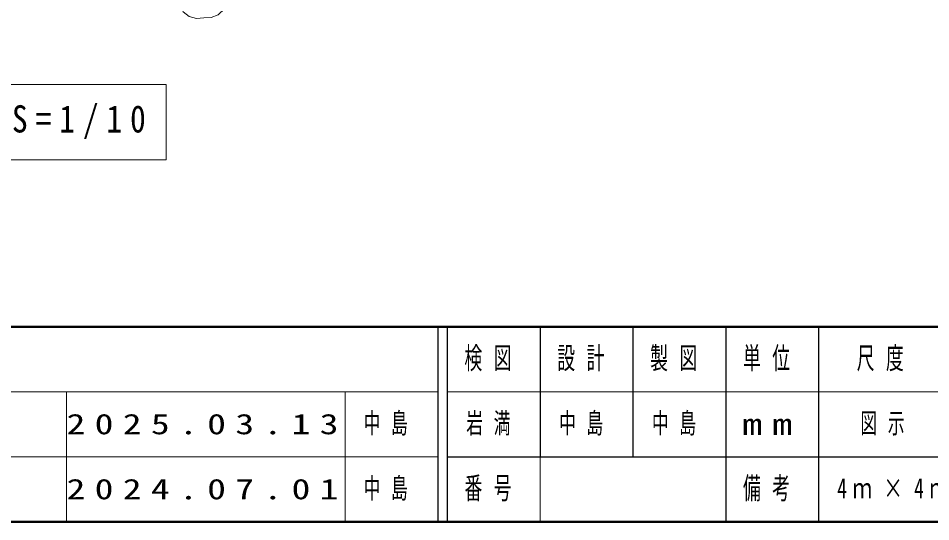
# Model space of a CAD drawing. Units: millimetres on the paper. Extents: x -385 to 0, y -594 to 267.
# Drawn here: x -288.7 to -190.4, y -297 to -242.8 of the extents above; entities that cross this region are included whole.
import ezdxf

# ---------------------------------------------------------------- set-up
doc = ezdxf.new("R2010")
doc.units = ezdxf.units.MM
doc.layers.add('1_10', color=7, linetype='Continuous', lineweight=25)
doc.layers.add('LY_3', color=7, linetype='Continuous', lineweight=13)
doc.layers.add('LY_4', color=7, linetype='Continuous')
doc.styles.add('ＭＳ ゴシック', font='')
doc.styles.get('ＭＳ ゴシック').set_extended_font_data('MS Gothic')

msp = doc.modelspace()

# ---------------------------------------------------------------- linework, layer by layer
at = {"layer": '1_10', "lineweight": 13}
for p, q in [((-272.787, -249.917), (-331.587, -249.917)), ((-272.787, -258.051), (-272.787, -249.917)), ((-331.587, -258.051), (-272.787, -258.051))]:
    msp.add_line(p, q, dxfattribs=at)
msp.add_lwpolyline([(-268.726, -242.742), (-267.931, -242.711), (-267.165, -242.419), (-266.453, -241.743), (-266.223, -240.908), (-266.62, -240.265), (-267.339, -239.842), (-268.2, -239.713), (-269.073, -239.743), (-269.776, -239.755), (-270.436, -239.917), (-271.065, -240.532), (-271.278, -241.379), (-270.953, -242.109), (-270.287, -242.618), (-269.512, -242.811)], close=True, dxfattribs=at)
at = {"layer": 'LY_3', "lineweight": 50}
for p, q in [((-385, -276), (0, -276)), ((-385, -297), (0, -297))]:
    msp.add_line(p, q, dxfattribs=at)
at = {"layer": 'LY_3', "color": 211, "lineweight": 25}
for p, q in [((-243.5, -276), (-243.5, -297)), ((-242.5, -276), (-242.5, -297)), ((-232.5, -276), (-232.5, -290)), ((-222.5, -276), (-222.5, -290)), ((-212.5, -276), (-212.5, -297)), ((-202.5, -276), (-202.5, -290)), ((-242.5, -290), (0, -290))]:
    msp.add_line(p, q, dxfattribs=at)
at = {"layer": 'LY_3'}
for p, q in [((-385, -283), (-243.5, -283)), ((-283.5, -283), (-283.5, -297)), ((-253.5, -283), (-253.5, -297)), ((-242.5, -283), (-187.5, -283)), ((-385, -290), (-243.5, -290)), ((-232.5, -290), (-232.5, -297))]:
    msp.add_line(p, q, dxfattribs=at)
at = {"layer": 'LY_3', "lineweight": 25}
msp.add_line((-202.5, -290), (-202.5, -297), dxfattribs=at)

# ---------------------------------------------------------------- texts
at = {"layer": '1_10', "insert": (-330.187, -253.984), "char_height": 2.933, "attachment_point": 4, "style": 'ＭＳ ゴシック'}
msp.add_mtext('\\T1.5;\\W0.85;排水桝部断面図\u3000S=1/10', dxfattribs=at)
at = {"layer": 'LY_3', "color": 4, "char_height": 2.346, "attachment_point": 5, "style": 'ＭＳ ゴシック'}
for s, insert in [('\\T1.64;\\W0.6;検図', (-237.5, -279.5)), ('\\T1.64;\\W0.6;設計', (-227.5, -279.5)), ('\\T1.64;\\W0.6;製図', (-217.5, -279.5)), ('\\T1.64;\\W0.6;単位', (-207.5, -279.5)), ('\\T1.64;\\W0.6;尺度', (-195.25, -279.5)), ('\\T1.5;\\W1.35;mm', (-207.5, -286.5)), ('\\T1.64;\\W0.6;備考', (-207.5, -293.5)), ('\\T1.64;\\W0.6;番号', (-237.5, -293.5))]:
    msp.add_mtext(s, dxfattribs=dict(at, insert=insert))
at = {"layer": 'LY_4', "char_height": 2.199, "style": 'ＭＳ ゴシック'}
for s, insert, attachment_point in [('\\T1.64;\\W0.6;中島', (-251.5, -286.5), 4), ('\\T1.64;\\W0.6;岩満', (-237.5, -286.5), 5), ('\\T1.64;\\W0.6;中島', (-227.5, -286.5), 5), ('\\T1.64;\\W0.6;中島', (-217.5, -286.5), 5), ('\\T1.5;\\W1.35;2025.03.13', (-283.5, -286.5), 4), ('\\T1.64;\\W0.6;図示', (-198, -286.5), 4), ('\\T1.5;\\W1.35;2024.07.01', (-283.5, -293.5), 4), ('\\T1.64;\\W0.6;中島', (-251.5, -293.5), 4), ('\\T1.58;\\W0.7;4ｍ×4ｍ\u3000ピット型', (-200.5, -293.5), 4)]:
    msp.add_mtext(s, dxfattribs=dict(at, insert=insert, attachment_point=attachment_point))

doc.saveas('drawing.dxf')
